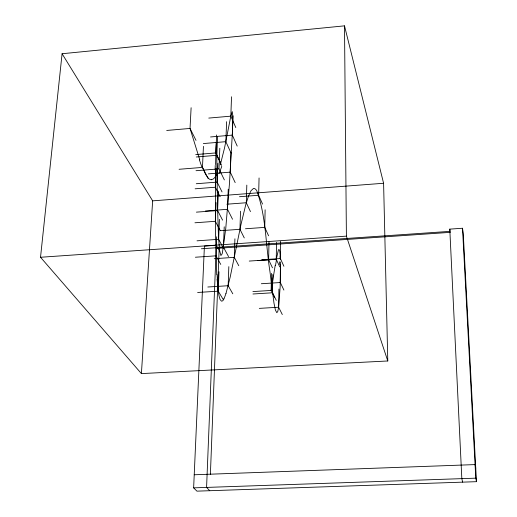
<?xml version="1.0" encoding="UTF-8"?>
<svg xmlns="http://www.w3.org/2000/svg" width="517" height="517" viewBox="0 0 517 517"><rect width="100%" height="100%" fill="white"/><g stroke="black" fill="none" stroke-linecap="round" stroke-linejoin="round"><path stroke-width="0.78" d="M215.531 169.143L215.382 229.27L216.726 274.475M225.955 293.637L230.162 277.209L240.961 224.578L245.866 204.254L248.509 196.066L251.01 190.734L253.511 188.408L254.648 188.537L255.702 189.338A5.868 3.425 70.2 0 1 256.749 190.702C266.203 216.403 265.641 244.696 269.939 271.47L273.978 303.136L275.438 310.148L276.841 312.72L277.778 311.434L278.624 307.24L278.922 289.074M283.904 266.255L280.376 258.539L280.647 241.342M283.904 290.069L280.311 282.534L280.589 264.872M215.602 164.652L215.906 150.66A35.97 2.036 -88.2 0 1 215.983 147.94L216.358 142.382L216.513 143.959M279.768 266.888L276.246 259.321L276.537 242.428M271.477 273.383L271.154 290.444L274.734 297.598M276.278 300.39L272.472 292.784L272.808 274.54M272.472 267.8L268.633 259.78L268.995 241.859M268.607 235.804L264.736 227.39L265.124 209.799M262.571 204.092L258.636 195.277L259.062 177.971M250.467 211.595L246.299 202.748L246.816 185.118M244.276 237.936L239.953 229.315L240.521 211.227M238.776 265.712L234.304 257.356L234.918 238.789M220.3 164.852L224.54 147.952L230.828 116.144L231.526 96.776M232.534 219.253L227.506 209.314L228.236 189.241M235.19 182.611L230.239 172.148L230.944 152.476M237.213 146.098L232.32 135.111L233.005 115.827M232.799 293.805L228.159 285.727L228.831 266.643M231.015 152.929L225.851 141.677L226.608 121.689M228.566 256.639L223.46 247.255L224.223 226.821M223.712 248.625L218.633 239.313L219.421 219.35M210.38 474.587L219.111 250.357L216.287 245.258L204.415 246.079L193.642 487.861L196.932 491.15L476.474 481.676L463.251 233.671L462.508 228.249L449.784 229.128L461.83 478.639L462.657 482.141M223.098 299.304L218.245 291.181L218.995 271.755M220.139 196.706L215.337 187.238L216.093 168.923M221.619 165.369L216.778 155.307L217.534 136.999M220.152 230.356L215.311 221.315L216.074 202.632M222.039 191.949L217.121 182.113L217.883 163.275M224.372 179.916L218.982 168.872L219.815 148.237M222.607 220.152L217.605 210.574L218.381 191.193M216.675 236.773L206.58 487.415L209.747 490.717M220.617 162.842L215.847 152.922L216.597 134.943M208.235 178.695L202.464 167.405L203.446 146.369M191.116 107.73L190.03 128.442L199.782 159.85M141.4 373.597L152.657 200.855L62.085 53.736L344.503 25.85L383.595 183.264L387.782 360.976L141.4 373.597L40.526 257.266L62.085 53.736M282.308 314.556L278.624 307.227L280.149 286.967L280.472 261.97M275.206 265.344L271.154 290.444L252.903 291.575M276.11 260.077L278.262 250.564A5.538 0.963 -81.8 0 1 278.514 250.002A6.126 1.066 -81.7 0 1 279.051 249.478L279.736 251.01L280.201 255.217M235.804 127.576L230.821 116.157L232.256 111.582L232.837 115.937L232.508 130.614L229.49 183.186L225.755 228.54L222.413 252.742A6.805 1.525 -82.2 0 1 222.013 254.06L220.895 255.56L219.525 250.06L218.484 236.502L217.508 206.193L216.649 148.308M217.683 172.245C216.274 175.069 214.904 179.134 211.363 179.742M223.945 298.852L222.911 300.629L221.922 301.146A4.731 2.294 80.9 0 1 221.302 300.978L220.055 299.453L219.124 296.196A34.898 16.796 80.9 0 1 218.607 293.469L217.037 279.115M208.771 118.083L230.821 116.157M166.707 130.452L190.03 128.442L196.008 140.378M210.535 136.96L232.32 135.111M203.336 143.564L225.851 141.677M195.73 154.577L215.847 152.922M196.305 156.987L216.778 155.307M179.089 169.285L202.464 167.405M196.014 170.707L218.982 168.872M208.345 173.886L230.239 172.148M196.279 183.742L217.121 182.113M195.122 188.802L215.337 187.238M152.657 200.855L383.595 183.264M239.481 196.725L258.636 195.277M226.873 204.202L246.299 202.748M205.488 210.942L227.506 209.314M196.389 212.144L217.605 210.574M194.954 222.788L215.311 221.315M245.478 228.76L264.736 227.39M220.236 230.718L239.953 229.315M197.016 240.825L218.633 239.313M40.526 257.266L346.403 236.133L387.782 360.976M216.701 247.404L450.301 231.338M201.378 248.774L223.46 247.255M216.759 248.373L450.372 232.34M195.4 257.227L215.912 255.837L220.772 264.439M214.29 258.7L234.304 257.356M261.738 259.78L280.376 258.539M249.246 261.072L268.633 259.78M257.951 260.536L276.246 259.321M207.828 287.006L228.159 285.727M261.331 283.736L280.311 282.534M197.617 292.467L218.245 291.181M252.962 293.992L272.472 292.784M259.301 308.378L278.624 307.227M194.224 474.774L475.065 464.589L475.756 468.221M193.642 487.861L475.789 478.16L476.474 481.676M202.102 166.461L205.54 174.248L208.461 178.371A7.083 3.729 69.5 0 0 209.055 178.876A7.839 4.117 69.4 0 0 211.363 179.735M449.784 229.128L450.029 230.672M462.508 228.249L475.789 478.16M280.33 257.447L280.401 259.269M344.503 25.85L346.403 236.133M275.503 265.596A73.259 12.208 -81.7 0 1 276.375 260.458M280.001 255.837A73.705 13.649 -80.4 0 1 280.111 258.08M279.406 261.809A127.518 25.32 -79.4 0 1 279.445 264.51M225.916 293.578A60.256 29.773 79.8 0 1 223.919 298.8M217.373 279.193A190.644 87.754 81 0 1 217.069 274.566M215.162 169.925A260.187 29.902 -87.4 0 1 215.234 165.382M216.552 143.319A56.696 2.566 -88.2 0 1 216.701 147.616M221.767 166.287A142.311 80.161 60.4 0 1 218.943 173.615M201.766 166.584A84.62 41.799 69.5 0 1 199.439 159.915"/></g></svg>
